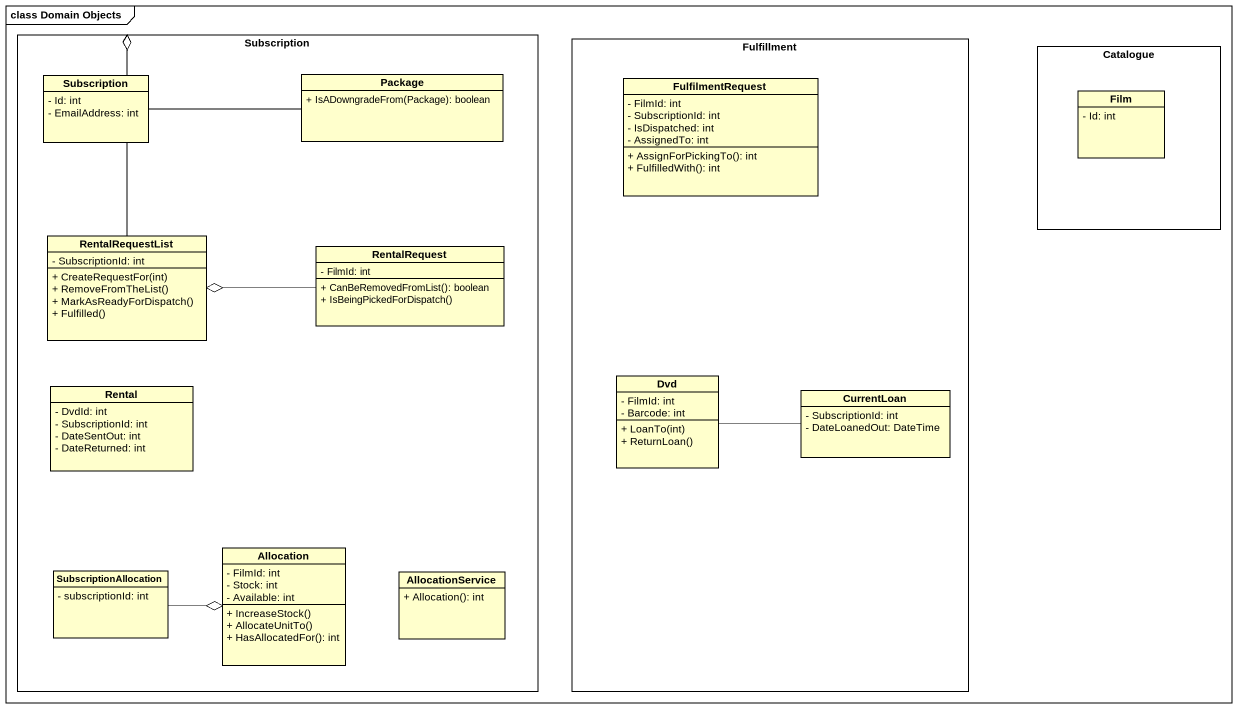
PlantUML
@startuml
mainframe class Domain Objects
hide circle
hide empty members
skinparam classAttributeIconSize 0
rectangle Subscription {
  class "Subscription" as Subscription_2 {
    - Id: int
    - EmailAddress: int
  }
  class "Package" as Package_ {
    + IsADowngradeFrom(Package): boolean
  }
  class RentalRequestList {
    - SubscriptionId: int
    + CreateRequestFor(int)
    + RemoveFromTheList()
    + MarkAsReadyForDispatch()
    + Fulfilled()
  }
  class RentalRequest {
    - FilmId: int
    + CanBeRemovedFromList(): boolean
    + IsBeingPickedForDispatch()
  }
  class Rental {
    - DvdId: int
    - SubscriptionId: int
    - DateSentOut: int
    - DateReturned: int
  }
  class Allocation {
    - FilmId: int
    - Stock: int
    - Available: int
    + IncreaseStock()
    + AllocateUnitTo()
    + HasAllocatedFor(): int
  }
  class SubscriptionAllocation {
    - subscriptionId: int
  }
  class AllocationService {
    + Allocation(): int
  }
}
rectangle Fulfillment {
  class FulfilmentRequest {
    - FilmId: int
    - SubscriptionId: int
    - IsDispatched: int
    - AssignedTo: int
    + AssignForPickingTo(): int
    + FulfilledWith(): int
  }
  class Dvd {
    - FilmId: int
    - Barcode: int
    + LoanTo(int)
    + ReturnLoan()
  }
  class CurrentLoan {
    - SubscriptionId: int
    - DateLoanedOut: DateTime
  }
}
rectangle Catalogue {
  class Film {
    - Id: int
  }
}
Subscription_2 -right- Package_
RentalRequestList -right-o Subscription
RentalRequest -left-o RentalRequestList
Dvd -right- CurrentLoan
SubscriptionAllocation -right-o Allocation
@enduml
